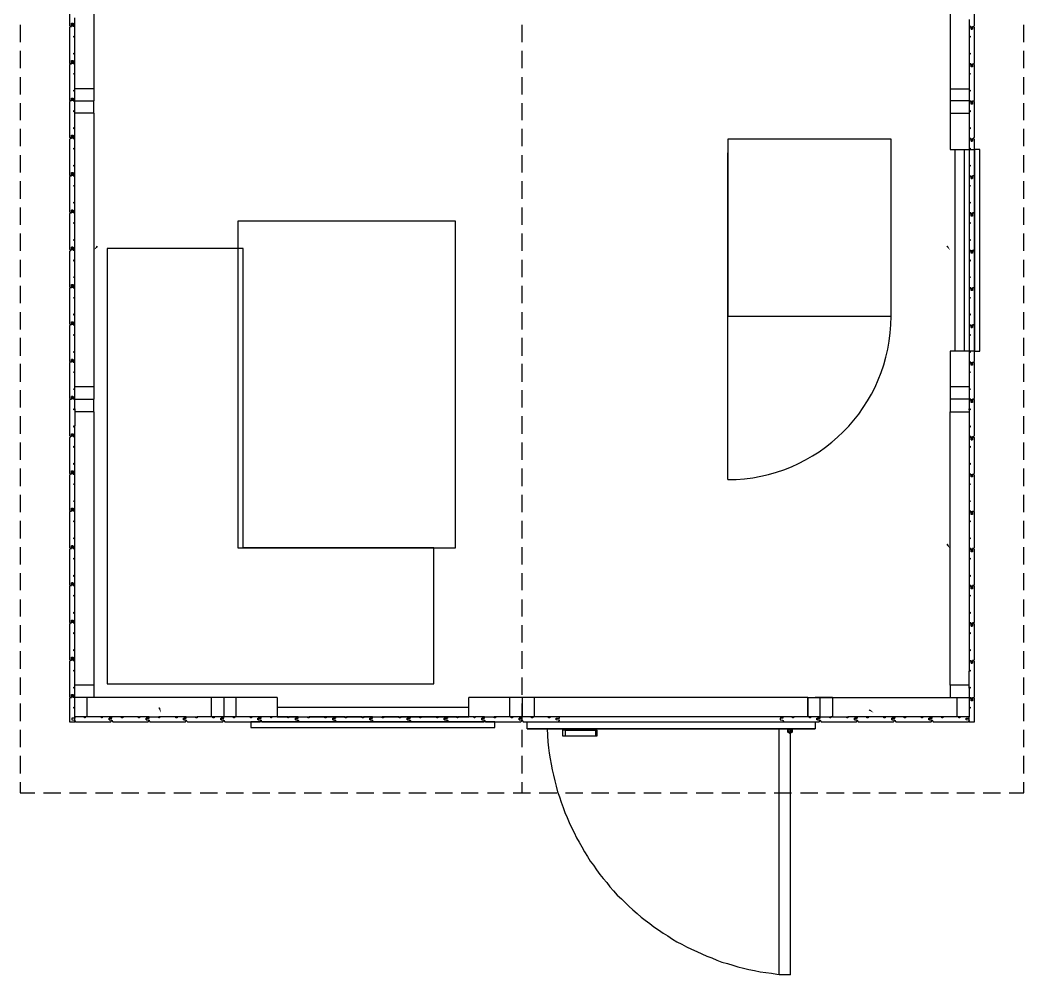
# Model space of a CAD drawing. Header units: millimetres. Extents: x -32864 to 44414, y -51818 to 3927.
# Drawn here: x 479 to 4167, y -51818 to -48311 of the extents above; entities that cross this region are included whole.
import ezdxf

# ---------------------------------------------------------------- set-up
doc = ezdxf.new("R2010")
doc.units = ezdxf.units.MM
doc.header["$MEASUREMENT"] = 0
doc.layers.get('0').update_dxf_attribs({"true_color": 0xffffff})
doc.layers.add('elements', color=4, linetype='Continuous', lineweight=25, true_color=0x00ffff)

# ---------------------------------------------------------------- blocks, each defined once
blk = doc.blocks.new('UpperView')
at = {"layer": 'elements'}
for points in [[(286.7, 2005), (271.5, 1993.2), (281.6, 2010)], [(3408, 2010), (3416.4, 1993.2), (3402.9, 2006.7)], [(3408, 915.6), (3416.4, 897.1), (3402.9, 910.6)], [(514.3, 313.6), (517.7, 293.4), (507.6, 312)], [(3121.3, 306.9), (3136.5, 293.4), (3117.9, 301.8)]]:
    blk.add_hatch(color=256, dxfattribs=at).paths.add_polyline_path(points)
for points in [[(182.1, 2947.6), (182.1, 2817.8), (185.5, 2814.4), (182.1, 2811), (182.1, 2681.2), (185.5, 2677.8), (182.1, 2674.4), (182.1, 2542.9), (185.5, 2541.2), (182.1, 2537.8), (182.1, 2408), (185.5, 2402.9), (182.1, 2399.6), (182.1, 2269.7), (185.5, 2266.4), (182.1, 2263), (182.1, 2133.1), (185.5, 2129.8), (182.1, 2126.4), (182.1, 1996.6), (185.5, 1993.2), (182.1, 1988.1), (182.1, 1858.3), (185.5, 1854.9), (182.1, 1853.2), (182.1, 1721.7), (185.5, 1718.3), (182.1, 1714.9), (182.1, 1585.1), (185.5, 1581.7), (182.1, 1578.4), (182.1, 1448.5), (185.5, 1445.1)], [(3502.4, 2541.2), (3505.8, 2542.9), (3505.8, 2674.4), (3502.4, 2677.8), (3505.8, 2681.2), (3505.8, 2811), (3502.4, 2814.4), (3505.8, 2817.8), (3505.8, 2947.6)], [(271.5, 3590.1), (271.5, 2541.2)], [(3487.2, 3590.1), (3416.4, 3590.1), (3416.4, 2585.1)], [(3487.2, 2839.7), (3487.2, 2827.9), (3487.2, 2816.1), (3487.2, 2804.3), (3487.2, 2792.5), (3487.2, 2780.7), (3487.2, 2768.9), (3487.2, 2757.1), (3487.2, 2745.3), (3487.2, 2733.5), (3487.2, 2721.7), (3487.2, 2709.8), (3487.2, 2698), (3487.2, 2686.2), (3487.2, 2674.4), (3487.2, 2662.6), (3487.2, 2650.8), (3487.2, 2639), (3487.2, 2585.1)], [(200.7, 2585.1), (200.7, 2639), (200.7, 2647.5), (200.7, 2655.9), (200.7, 2664.3), (200.7, 2672.8), (200.7, 2681.2), (200.7, 2689.6), (200.7, 2699.7), (200.7, 2708.2), (200.7, 2716.6), (200.7, 2725), (200.7, 2733.5), (200.7, 2741.9), (200.7, 2750.3), (200.7, 2760.4), (200.7, 2768.9), (200.7, 2777.3), (200.7, 2785.7), (200.7, 2794.2), (200.7, 2802.6), (200.7, 2811), (200.7, 2821.1), (200.7, 2829.6), (200.7, 2838), (200.7, 2846.4)], [(0, 2821.1), (0, 2757.1)], [(185.5, 2814.4), (188.9, 2814.4)], [(188.9, 2814.4), (188.9, 2826.2), (195.6, 2826.2), (195.6, 2814.4)], [(195.6, 2814.4), (193.9, 2824.5), (188.9, 2824.5), (188.9, 2814.4), (188.9, 2814.4)], [(200.7, 2814.4), (195.6, 2814.4)], [(1844.8, 2757.1), (1844.8, 2821.1)], [(3492.3, 2814.4), (3487.2, 2814.4)], [(3492.3, 2814.4), (3492.3, 2814.4), (3494, 2804.3), (3497.3, 2804.3), (3499, 2814.4)], [(3499, 2814.4), (3499, 2804.3), (3494, 2804.3), (3492.3, 2814.4)], [(3499, 2814.4), (3502.4, 2814.4)], [(3687.9, 2757.1), (3687.9, 2821.1)], [(200.7, 2775.6), (197.3, 2775.6), (197.3, 2779), (200.7, 2779)], [(3487.2, 2779), (3490.6, 2779), (3490.6, 2775.6), (3487.2, 2775.6)], [(0, 2725), (0, 2660.9)], [(200.7, 2713.2), (197.3, 2713.2), (197.3, 2716.6), (200.7, 2716.6)], [(1844.8, 2660.9), (1844.8, 2725)], [(3487.2, 2716.6), (3490.6, 2716.6), (3490.6, 2713.2), (3487.2, 2713.2)], [(3687.9, 2660.9), (3687.9, 2725)], [(185.5, 2677.8), (188.9, 2677.8)], [(188.9, 2677.8), (188.9, 2689.6), (195.6, 2689.6), (195.6, 2677.8)], [(195.6, 2677.8), (193.9, 2687.9), (188.9, 2687.9), (188.9, 2677.8), (188.9, 2677.8)], [(200.7, 2677.8), (195.6, 2677.8)], [(3492.3, 2677.8), (3487.2, 2677.8)], [(3492.3, 2677.8), (3492.3, 2677.8), (3494, 2667.7), (3497.3, 2667.7), (3499, 2677.8)], [(3499, 2677.8), (3499, 2666), (3494, 2666), (3492.3, 2677.8)], [(3499, 2677.8), (3502.4, 2677.8)], [(0, 2628.9), (0, 2564.8)], [(200.7, 2639), (197.3, 2639), (197.3, 2642.4), (200.7, 2642.4)], [(1844.8, 2564.8), (1844.8, 2628.9)], [(3487.2, 2642.4), (3490.6, 2642.4), (3490.6, 2639), (3487.2, 2639)], [(3687.9, 2564.8), (3687.9, 2628.9)], [(271.5, 2585.1), (200.7, 2585.1)], [(200.7, 2541.2), (200.7, 2585.1)], [(3416.4, 2585.1), (3487.2, 2585.1)], [(3416.4, 2585.1), (3416.4, 2541.2)], [(3487.2, 2585.1), (3487.2, 2541.2)], [(188.9, 2541.2), (188.9, 2551.3), (195.6, 2551.3), (195.6, 2541.2)], [(195.6, 2541.2), (193.9, 2549.7), (188.9, 2549.7), (188.9, 2541.2), (188.9, 2541.2)], [(200.7, 2576.6), (197.3, 2576.6), (197.3, 2580), (200.7, 2580)], [(3487.2, 2580), (3490.6, 2580), (3490.6, 2576.6), (3487.2, 2576.6)], [(0, 2532.8), (0, 2470.4)], [(188.9, 2541.2), (185.5, 2541.2)], [(195.6, 2541.2), (200.7, 2541.2)], [(200.7, 2541.2), (271.5, 2541.2)], [(200.7, 2495.7), (200.7, 2541.2)], [(271.5, 2495.7), (271.5, 2541.2)], [(1844.8, 2470.4), (1844.8, 2532.8)], [(3487.2, 2541.2), (3416.4, 2541.2), (3416.4, 2495.7)], [(3487.2, 2541.2), (3492.3, 2541.2)], [(3487.2, 2541.2), (3487.2, 2505.8)], [(3492.3, 2541.2), (3492.3, 2541.2), (3494, 2531.1), (3497.3, 2531.1), (3499, 2541.2)], [(3499, 2541.2), (3499, 2529.4), (3494, 2529.4), (3492.3, 2541.2)], [(3499, 2541.2), (3502.4, 2541.2)], [(3502.4, 2266.4), (3505.8, 2269.7), (3505.8, 2399.6), (3502.4, 2402.9), (3505.8, 2408), (3505.8, 2537.8), (3502.4, 2541.2)], [(3687.9, 2470.4), (3687.9, 2532.8)], [(200.7, 2500.7), (197.3, 2500.7), (197.3, 2505.8), (200.7, 2505.8)], [(271.5, 2495.7), (200.7, 2495.7)], [(200.7, 2301.8), (200.7, 2305.1), (200.7, 2313.6), (200.7, 2323.7), (200.7, 2332.1), (200.7, 2340.6), (200.7, 2349), (200.7, 2357.4), (200.7, 2365.8), (200.7, 2374.3), (200.7, 2382.7), (200.7, 2391.1), (200.7, 2399.6), (200.7, 2408), (200.7, 2416.4), (200.7, 2426.6), (200.7, 2435), (200.7, 2443.4), (200.7, 2495.7)], [(271.5, 2495.7), (271.5, 1445.1)], [(3416.4, 2495.7), (3416.4, 2362.5)], [(3416.4, 2495.7), (3487.2, 2495.7)], [(3487.2, 2505.8), (3490.6, 2505.8), (3490.6, 2500.7), (3487.2, 2500.7)], [(3487.2, 2505.8), (3487.2, 2495.7)], [(3487.2, 2495.7), (3487.2, 2438.4)], [(0, 2438.4), (0, 2374.3)], [(200.7, 2438.4), (197.3, 2438.4), (197.3, 2443.4), (200.7, 2443.4)], [(1844.8, 2374.3), (1844.8, 2438.4)], [(3487.2, 2443.4), (3490.6, 2443.4), (3490.6, 2438.4), (3487.2, 2438.4)], [(3487.2, 2438.4), (3487.2, 2402.9)], [(3687.9, 2374.3), (3687.9, 2438.4)], [(188.9, 2402.9), (185.5, 2402.9)], [(188.9, 2402.9), (188.9, 2414.7), (195.6, 2414.7), (195.6, 2402.9)], [(195.6, 2402.9), (193.9, 2413.1), (188.9, 2413.1), (188.9, 2402.9), (188.9, 2402.9)], [(195.6, 2402.9), (200.7, 2402.9)], [(3492.3, 2402.9), (3487.2, 2402.9)], [(3487.2, 2402.9), (3487.2, 2367.5), (3487.2, 2362.5), (3487.2, 2355.7), (3487.2, 2349), (3487.2, 2342.2), (3487.2, 2335.5), (3487.2, 2330.4), (3487.2, 2323.7), (3487.2, 2316.9), (3487.2, 2310.2), (3487.2, 2303.5), (3487.2, 2298.4), (3487.2, 2291.7), (3487.2, 2284.9), (3487.2, 2278.2), (3487.2, 2271.4), (3487.2, 2266.4), (3487.2, 2259.6), (3487.2, 2252.9), (3487.2, 2246.1), (3487.2, 2239.4), (3487.2, 2234.3), (3487.2, 2227.6), (3487.2, 2220.8), (3487.2, 2214.1), (3487.2, 2207.3), (3487.2, 2200.6), (3487.2, 2195.5), (3487.2, 2188.8), (3487.2, 2182), (3487.2, 2175.3), (3487.2, 2168.6), (3487.2, 2163.5), (3487.2, 2156.7), (3487.2, 2150), (3487.2, 2143.3), (3487.2, 2136.5), (3487.2, 2131.5), (3487.2, 2124.7), (3487.2, 2118), (3487.2, 2111.2), (3487.2, 2104.5), (3487.2, 2099.4), (3487.2, 2092.7), (3487.2, 2085.9), (3487.2, 2079.2), (3487.2, 2072.4), (3487.2, 2067.4), (3487.2, 2060.6), (3487.2, 2053.9), (3487.2, 2047.1), (3487.2, 2040.4), (3487.2, 2033.7), (3487.2, 2028.6), (3487.2, 2021.8), (3487.2, 2015.1), (3487.2, 2008.4), (3487.2, 2001.6), (3487.2, 1996.6), (3487.2, 1989.8), (3487.2, 1983.1), (3487.2, 1976.3), (3487.2, 1969.6), (3487.2, 1964.5), (3487.2, 1957.8), (3487.2, 1952.7)], [(3492.3, 2402.9), (3492.3, 2402.9), (3494, 2392.8), (3497.3, 2392.8), (3499, 2402.9)], [(3499, 2402.9), (3499, 2392.8), (3494, 2392.8), (3492.3, 2402.9)], [(3499, 2402.9), (3502.4, 2402.9)], [(200.7, 2364.2), (197.3, 2364.2), (197.3, 2367.5), (200.7, 2367.5)], [(3416.4, 2362.5), (3505.8, 2362.5), (3505.8, 1622.2), (3416.4, 1622.2)], [(3434.9, 2362.5), (3468.7, 2362.5), (3468.7, 1622.2), (3434.9, 1622.2), (3434.9, 2362.5)], [(3487.2, 2367.5), (3490.6, 2367.5), (3490.6, 2364.2), (3487.2, 2364.2)], [(3505.8, 1622.2), (3526, 1622.2), (3526, 2362.5), (3505.8, 2362.5)], [(0, 2342.2), (0, 2278.2)], [(1844.8, 2278.2), (1844.8, 2342.2)], [(3687.9, 2278.2), (3687.9, 2342.2)], [(200.7, 2301.8), (197.3, 2301.8), (197.3, 2305.1), (200.7, 2305.1)], [(200.7, 2266.4), (200.7, 2301.8)], [(3487.2, 2305.1), (3490.6, 2305.1), (3490.6, 2301.8), (3487.2, 2301.8)], [(185.5, 2266.4), (188.9, 2266.4)], [(188.9, 2266.4), (188.9, 2278.2), (195.6, 2278.2), (195.6, 2266.4)], [(195.6, 2266.4), (193.9, 2276.5), (188.9, 2276.5), (188.9, 2266.4), (188.9, 2266.4)], [(195.6, 2266.4), (200.7, 2266.4)], [(200.7, 2091), (200.7, 2094.4), (200.7, 2102.8), (200.7, 2111.2), (200.7, 2119.7), (200.7, 2128.1), (200.7, 2136.5), (200.7, 2144.9), (200.7, 2155.1), (200.7, 2163.5), (200.7, 2171.9), (200.7, 2180.4), (200.7, 2188.8), (200.7, 2197.2), (200.7, 2205.7), (200.7, 2214.1), (200.7, 2222.5), (200.7, 2230.9), (200.7, 2266.4)], [(3487.2, 2266.4), (3492.3, 2266.4)], [(3492.3, 2266.4), (3492.3, 2266.4), (3494, 2256.2), (3497.3, 2256.2), (3499, 2266.4)], [(3499, 2266.4), (3499, 2256.2), (3494, 2256.2), (3492.3, 2266.4)], [(3502.4, 2266.4), (3499, 2266.4)], [(3502.4, 1993.2), (3505.8, 1996.6), (3505.8, 2126.4), (3502.4, 2129.8), (3505.8, 2133.1), (3505.8, 2263), (3502.4, 2266.4)], [(3505.8, 2266.4), (3502.4, 2266.4)], [(3505.8, 2269.7), (3505.8, 2263)], [(0, 2246.1), (0, 2182)], [(200.7, 2227.6), (197.3, 2227.6), (197.3, 2230.9), (200.7, 2230.9)], [(1844.8, 2182), (1844.8, 2246.1)], [(3487.2, 2230.9), (3490.6, 2230.9), (3490.6, 2227.6), (3487.2, 2227.6)], [(3687.9, 2182), (3687.9, 2246.1)], [(0, 2150), (0, 2085.9)], [(195.6, 2129.8), (193.9, 2139.9), (188.9, 2139.9), (188.9, 2129.8), (188.9, 2129.8)], [(188.9, 2129.8), (188.9, 2139.9), (195.6, 2139.9), (195.6, 2129.8)], [(200.7, 2165.2), (197.3, 2165.2), (197.3, 2168.6), (200.7, 2168.6)], [(1844.8, 2085.9), (1844.8, 2150)], [(3487.2, 2168.6), (3490.6, 2168.6), (3490.6, 2165.2), (3487.2, 2165.2)], [(3687.9, 2085.9), (3687.9, 2150)], [(185.5, 2129.8), (188.9, 2129.8)], [(200.7, 2129.8), (195.6, 2129.8)], [(3492.3, 2129.8), (3487.2, 2129.8)], [(3492.3, 2129.8), (3492.3, 2129.8), (3494, 2119.7), (3497.3, 2119.7), (3499, 2129.8)], [(3499, 2129.8), (3499, 2118), (3494, 2118), (3492.3, 2129.8)], [(3502.4, 2129.8), (3499, 2129.8)], [(3505.8, 2133.1), (3505.8, 2126.4)], [(200.7, 2091), (197.3, 2091), (197.3, 2094.4), (200.7, 2094.4)], [(200.7, 2032), (200.7, 2091)], [(3487.2, 2094.4), (3490.6, 2094.4), (3490.6, 2091), (3487.2, 2091)], [(0, 2053.9), (0, 1989.8)], [(200.7, 2028.6), (197.3, 2028.6), (197.3, 2032), (200.7, 2032)], [(200.7, 1952.7), (200.7, 2032)], [(1844.8, 1989.8), (1844.8, 2053.9)], [(3487.2, 2032), (3490.6, 2032), (3490.6, 2028.6), (3487.2, 2028.6)], [(3687.9, 1989.8), (3687.9, 2053.9)], [(188.9, 1993.2), (185.5, 1993.2)], [(195.6, 1993.2), (193.9, 2003.3), (188.9, 2003.3), (188.9, 1993.2), (188.9, 1993.2)], [(188.9, 1993.2), (188.9, 2003.3), (195.6, 2003.3), (195.6, 1993.2)], [(195.6, 1993.2), (200.7, 1993.2)], [(3487.2, 1993.2), (3492.3, 1993.2)], [(3492.3, 1993.2), (3492.3, 1993.2), (3494, 1983.1), (3497.3, 1983.1), (3499, 1993.2)], [(3499, 1993.2), (3499, 1981.4), (3494, 1981.4), (3492.3, 1993.2)], [(3499, 1993.2), (3502.4, 1993.2)], [(3502.4, 1718.3), (3505.8, 1721.7), (3505.8, 1853.2), (3502.4, 1854.9), (3505.8, 1858.3), (3505.8, 1988.1), (3502.4, 1993.2)], [(3505.8, 1996.6), (3505.8, 1988.1)], [(0, 1957.8), (0, 1893.7)], [(200.7, 1952.7), (197.3, 1952.7), (197.3, 1957.8), (200.7, 1957.8)], [(1844.8, 1893.7), (1844.8, 1957.8)], [(3487.2, 1957.8), (3490.6, 1957.8), (3490.6, 1952.7), (3487.2, 1952.7)], [(3687.9, 1893.7), (3687.9, 1957.8)], [(200.7, 1895.4), (200.7, 1952.7)], [(3487.2, 1952.7), (3487.2, 1895.4)], [(200.7, 1892), (197.3, 1892), (197.3, 1895.4), (200.7, 1895.4)], [(200.7, 1753.7), (200.7, 1895.4)], [(3487.2, 1895.4), (3490.6, 1895.4), (3490.6, 1892), (3487.2, 1892)], [(3487.2, 1895.4), (3487.2, 1892), (3487.2, 1885.3), (3487.2, 1880.2), (3487.2, 1875.1), (3487.2, 1870.1), (3487.2, 1865), (3487.2, 1858.3), (3487.2, 1853.2), (3487.2, 1848.2), (3487.2, 1843.1), (3487.2, 1838), (3487.2, 1831.3), (3487.2, 1826.2), (3487.2, 1821.2), (3487.2, 1816.1), (3487.2, 1811.1), (3487.2, 1804.3), (3487.2, 1799.3), (3487.2, 1794.2), (3487.2, 1789.1), (3487.2, 1784.1), (3487.2, 1777.3), (3487.2, 1772.3), (3487.2, 1767.2), (3487.2, 1762.2), (3487.2, 1757.1), (3487.2, 1750.4), (3487.2, 1745.3), (3487.2, 1740.2), (3487.2, 1735.2), (3487.2, 1730.1), (3487.2, 1725.1), (3487.2, 1718.3), (3487.2, 1713.3), (3487.2, 1708.2), (3487.2, 1703.1), (3487.2, 1698.1), (3487.2, 1691.3), (3487.2, 1686.3), (3487.2, 1681.2), (3487.2, 1676.2), (3487.2, 1671.1), (3487.2, 1664.4), (3487.2, 1659.3), (3487.2, 1654.2), (3487.2, 1649.2), (3487.2, 1644.1), (3487.2, 1637.4), (3487.2, 1632.3), (3487.2, 1627.3), (3487.2, 1622.2), (3487.2, 1617.1), (3487.2, 1610.4), (3487.2, 1605.3), (3487.2, 1600.3), (3487.2, 1595.2), (3487.2, 1590.2), (3487.2, 1583.4), (3487.2, 1578.4), (3487.2, 1573.3), (3487.2, 1568.2), (3487.2, 1563.2), (3487.2, 1556.4), (3487.2, 1551.4), (3487.2, 1546.3), (3487.2, 1542.9)], [(0, 1861.7), (0, 1797.6)], [(188.9, 1854.9), (185.5, 1854.9)], [(188.9, 1854.9), (188.9, 1866.7), (195.6, 1866.7), (195.6, 1854.9)], [(195.6, 1854.9), (193.9, 1865), (188.9, 1865), (188.9, 1854.9), (188.9, 1854.9)], [(195.6, 1854.9), (200.7, 1854.9)], [(1844.8, 1797.6), (1844.8, 1861.7)], [(3492.3, 1854.9), (3487.2, 1854.9)], [(3492.3, 1854.9), (3492.3, 1854.9), (3494, 1846.5), (3497.3, 1846.5), (3499, 1854.9)], [(3499, 1854.9), (3499, 1844.8), (3494, 1844.8), (3492.3, 1854.9)], [(3502.4, 1854.9), (3499, 1854.9)], [(3505.8, 1858.3), (3505.8, 1853.2)], [(3687.9, 1797.6), (3687.9, 1861.7)], [(200.7, 1816.1), (197.3, 1816.1), (197.3, 1819.5), (200.7, 1819.5)], [(3487.2, 1819.5), (3490.6, 1819.5), (3490.6, 1816.1), (3487.2, 1816.1)], [(0, 1765.5), (0, 1701.5)], [(200.7, 1753.7), (197.3, 1753.7), (197.3, 1758.8), (200.7, 1758.8)], [(200.7, 1718.3), (200.7, 1753.7)], [(1844.8, 1701.5), (1844.8, 1765.5)], [(3487.2, 1758.8), (3490.6, 1758.8), (3490.6, 1753.7), (3487.2, 1753.7)], [(3687.9, 1701.5), (3687.9, 1765.5)], [(188.9, 1718.3), (185.5, 1718.3)], [(188.9, 1718.3), (188.9, 1730.1), (195.6, 1730.1), (195.6, 1718.3)], [(195.6, 1718.3), (193.9, 1728.4), (188.9, 1728.4), (188.9, 1718.3), (188.9, 1718.3)], [(195.6, 1718.3), (200.7, 1718.3)], [(200.7, 1490.7), (200.7, 1542.9), (200.7, 1551.4), (200.7, 1559.8), (200.7, 1568.2), (200.7, 1578.4), (200.7, 1586.8), (200.7, 1595.2), (200.7, 1603.7), (200.7, 1613.8), (200.7, 1622.2), (200.7, 1630.6), (200.7, 1639.1), (200.7, 1647.5), (200.7, 1657.6), (200.7, 1666), (200.7, 1674.5), (200.7, 1682.9), (200.7, 1718.3)], [(3487.2, 1718.3), (3492.3, 1718.3)], [(3492.3, 1718.3), (3492.3, 1718.3), (3494, 1708.2), (3497.3, 1708.2), (3499, 1718.3)], [(3499, 1718.3), (3499, 1708.2), (3494, 1708.2), (3492.3, 1718.3)], [(3502.4, 1718.3), (3499, 1718.3)], [(3502.4, 1445.1), (3505.8, 1448.5), (3505.8, 1578.4), (3502.4, 1581.7), (3505.8, 1585.1), (3505.8, 1714.9), (3502.4, 1718.3)], [(3502.4, 1718.3), (3505.8, 1718.3)], [(3505.8, 1721.7), (3505.8, 1714.9)], [(0, 1671.1), (0, 1605.3)], [(200.7, 1679.5), (197.3, 1679.5), (197.3, 1682.9), (200.7, 1682.9)], [(1844.8, 1605.3), (1844.8, 1671.1)], [(3487.2, 1682.9), (3490.6, 1682.9), (3490.6, 1679.5), (3487.2, 1679.5)], [(3687.9, 1605.3), (3687.9, 1671.1)], [(195.6, 1581.7), (193.9, 1591.8), (188.9, 1591.8), (188.9, 1581.7), (188.9, 1581.7)], [(188.9, 1581.7), (188.9, 1591.8), (195.6, 1591.8), (195.6, 1581.7)], [(200.7, 1617.1), (197.3, 1617.1), (197.3, 1620.5), (200.7, 1620.5)], [(3416.4, 1622.2), (3416.4, 1490.7)], [(3487.2, 1620.5), (3490.6, 1620.5), (3490.6, 1617.1), (3487.2, 1617.1)], [(0, 1575), (0, 1509.2)], [(188.9, 1581.7), (185.5, 1581.7)], [(195.6, 1581.7), (200.7, 1581.7)], [(1844.8, 1509.2), (1844.8, 1575)], [(3492.3, 1581.7), (3487.2, 1581.7)], [(3492.3, 1581.7), (3492.3, 1581.7), (3494, 1571.6), (3497.3, 1571.6), (3499, 1581.7)], [(3499, 1581.7), (3499, 1569.9), (3494, 1569.9), (3492.3, 1581.7)], [(3499, 1581.7), (3502.4, 1581.7)], [(3687.9, 1509.2), (3687.9, 1575)], [(200.7, 1542.9), (197.3, 1542.9), (197.3, 1546.3), (200.7, 1546.3)], [(3487.2, 1546.3), (3490.6, 1546.3), (3490.6, 1542.9), (3487.2, 1542.9)], [(3487.2, 1542.9), (3487.2, 1490.7)], [(0, 1478.9), (0, 1414.8)], [(200.7, 1480.6), (197.3, 1480.6), (197.3, 1483.9), (200.7, 1483.9)], [(271.5, 1490.7), (200.7, 1490.7)], [(200.7, 1445.1), (200.7, 1490.7)], [(1844.8, 1414.8), (1844.8, 1478.9)], [(3487.2, 1490.7), (3416.4, 1490.7), (3416.4, 1445.1)], [(3487.2, 1490.7), (3487.2, 1480.6)], [(3487.2, 1483.9), (3490.6, 1483.9), (3490.6, 1480.6), (3487.2, 1480.6)], [(3487.2, 1480.6), (3487.2, 1445.1)], [(3687.9, 1414.8), (3687.9, 1478.9)], [(185.5, 1445.1), (182.1, 1441.8), (182.1, 1311.9), (185.5, 1308.6), (182.1, 1303.5), (182.1, 1173.6), (185.5, 1170.3), (182.1, 1166.9), (182.1, 1037.1), (185.5, 1033.7), (182.1, 1030.3), (182.1, 900.5), (185.5, 897.1), (182.1, 893.7), (182.1, 763.9), (185.5, 760.5), (182.1, 757.1), (182.1, 625.6), (185.5, 623.9), (182.1, 618.9), (182.1, 489), (185.5, 485.6), (182.1, 482.3), (182.1, 352.4), (185.5, 349.1)], [(185.5, 1445.1), (188.9, 1445.1)], [(195.6, 1445.1), (193.9, 1455.3), (188.9, 1455.3), (188.9, 1445.1), (188.9, 1445.1)], [(188.9, 1445.1), (188.9, 1455.3), (195.6, 1455.3), (195.6, 1445.1)], [(200.7, 1445.1), (195.6, 1445.1)], [(200.7, 1445.1), (271.5, 1445.1)], [(200.7, 1409.7), (200.7, 1445.1)], [(271.5, 1399.6), (271.5, 1445.1)], [(3487.2, 1445.1), (3416.4, 1445.1), (3416.4, 1399.6)], [(3487.2, 264.7), (3487.2, 259.7), (3505.8, 259.7), (3505.8, 345.7), (3502.4, 349.1), (3505.8, 352.4), (3505.8, 482.3), (3502.4, 485.6), (3505.8, 489), (3505.8, 618.9), (3502.4, 623.9), (3505.8, 625.6), (3505.8, 757.1), (3502.4, 760.5), (3505.8, 763.9), (3505.8, 893.7), (3502.4, 897.1), (3505.8, 900.5), (3505.8, 1030.3), (3502.4, 1033.7), (3505.8, 1037.1), (3505.8, 1166.9), (3502.4, 1170.3), (3505.8, 1173.6), (3505.8, 1303.5), (3502.4, 1308.6), (3505.8, 1311.9), (3505.8, 1441.8), (3502.4, 1445.1)], [(3492.3, 1445.1), (3487.2, 1445.1)], [(3487.2, 1445.1), (3487.2, 1409.7)], [(3492.3, 1445.1), (3492.3, 1445.1), (3494, 1435), (3497.3, 1435), (3499, 1445.1)], [(3499, 1445.1), (3499, 1433.3), (3494, 1433.3), (3492.3, 1445.1)], [(3502.4, 1445.1), (3499, 1445.1)], [(200.7, 1406.4), (197.3, 1406.4), (197.3, 1409.7), (200.7, 1409.7)], [(200.7, 1409.7), (200.7, 1406.4)], [(200.7, 1406.4), (200.7, 1347.3)], [(3487.2, 1409.7), (3490.6, 1409.7), (3490.6, 1406.4), (3487.2, 1406.4)], [(3487.2, 1406.4), (3487.2, 1409.7)], [(3487.2, 1406.4), (3487.2, 1399.6), (3487.2, 1386.1), (3487.2, 1372.6), (3487.2, 1359.1), (3487.2, 1345.6), (3487.2, 1330.5), (3487.2, 1317), (3487.2, 1303.5), (3487.2, 1290), (3487.2, 1276.5), (3487.2, 1263), (3487.2, 1249.5), (3487.2, 1236), (3487.2, 1222.6), (3487.2, 1209.1), (3487.2, 1195.6), (3487.2, 1180.4), (3487.2, 1166.9), (3487.2, 1153.4), (3487.2, 1139.9), (3487.2, 1126.4), (3487.2, 1112.9), (3487.2, 1099.5), (3487.2, 1086), (3487.2, 1072.5), (3487.2, 1059), (3487.2, 1043.8), (3487.2, 1030.3), (3487.2, 1016.8), (3487.2, 1003.3), (3487.2, 989.8), (3487.2, 976.4), (3487.2, 962.9), (3487.2, 949.4), (3487.2, 935.9), (3487.2, 922.4), (3487.2, 907.2), (3487.2, 893.7), (3487.2, 880.2), (3487.2, 866.7), (3487.2, 853.3), (3487.2, 839.8), (3487.2, 826.3), (3487.2, 812.8), (3487.2, 799.3), (3487.2, 785.8), (3487.2, 770.6), (3487.2, 757.1), (3487.2, 743.6), (3487.2, 730.2), (3487.2, 716.7), (3487.2, 703.2), (3487.2, 689.7), (3487.2, 676.2), (3487.2, 662.7), (3487.2, 649.2), (3487.2, 634), (3487.2, 620.6), (3487.2, 607.1), (3487.2, 593.6), (3487.2, 580.1), (3487.2, 566.6), (3487.2, 553.1), (3487.2, 539.6), (3487.2, 526.1), (3487.2, 521.1)], [(0, 1382.7), (0, 1318.7)], [(271.5, 1399.6), (200.7, 1399.6)], [(271.5, 1399.6), (271.5, 349.1)], [(1844.8, 1318.7), (1844.8, 1382.7)], [(3487.2, 394.6), (3416.4, 394.6), (3416.4, 1399.6), (3487.2, 1399.6)], [(3687.9, 1318.7), (3687.9, 1382.7)], [(200.7, 1342.3), (197.3, 1342.3), (197.3, 1347.3), (200.7, 1347.3)], [(200.7, 1268.1), (200.7, 1347.3)], [(3487.2, 1347.3), (3490.6, 1347.3), (3490.6, 1342.3), (3487.2, 1342.3)], [(188.9, 1308.6), (185.5, 1308.6)], [(188.9, 1308.6), (188.9, 1318.7), (195.6, 1318.7), (195.6, 1308.6)], [(195.6, 1308.6), (193.9, 1317), (188.9, 1317), (188.9, 1308.6), (188.9, 1308.6)], [(195.6, 1308.6), (200.7, 1308.6)], [(3492.3, 1308.6), (3487.2, 1308.6)], [(3492.3, 1308.6), (3492.3, 1308.6), (3494, 1296.7), (3497.3, 1296.7), (3499, 1308.6)], [(3499, 1308.6), (3499, 1296.7), (3494, 1296.7), (3492.3, 1308.6)], [(3499, 1308.6), (3502.4, 1308.6)], [(0, 1286.6), (0, 1222.6)], [(200.7, 1268.1), (197.3, 1268.1), (197.3, 1273.1), (200.7, 1273.1)], [(200.7, 1210.7), (200.7, 1268.1)], [(1844.8, 1222.6), (1844.8, 1286.6)], [(3487.2, 1273.1), (3490.6, 1273.1), (3490.6, 1268.1), (3487.2, 1268.1)], [(3687.9, 1222.6), (3687.9, 1286.6)], [(0, 1190.5), (0, 1126.4)], [(188.9, 1170.3), (188.9, 1182.1), (195.6, 1182.1), (195.6, 1170.3)], [(195.6, 1170.3), (193.9, 1180.4), (188.9, 1180.4), (188.9, 1170.3), (188.9, 1170.3)], [(200.7, 1205.7), (197.3, 1205.7), (197.3, 1210.7), (200.7, 1210.7)], [(200.7, 858.3), (200.7, 861.7), (200.7, 866.7), (200.7, 871.8), (200.7, 878.6), (200.7, 883.6), (200.7, 888.7), (200.7, 893.7), (200.7, 898.8), (200.7, 905.5), (200.7, 910.6), (200.7, 915.6), (200.7, 920.7), (200.7, 925.8), (200.7, 932.5), (200.7, 937.6), (200.7, 942.6), (200.7, 947.7), (200.7, 952.7), (200.7, 957.8), (200.7, 964.6), (200.7, 969.6), (200.7, 974.7), (200.7, 979.7), (200.7, 984.8), (200.7, 991.5), (200.7, 996.6), (200.7, 1001.6), (200.7, 1006.7), (200.7, 1011.8), (200.7, 1018.5), (200.7, 1023.6), (200.7, 1028.6), (200.7, 1033.7), (200.7, 1038.7), (200.7, 1043.8), (200.7, 1050.6), (200.7, 1055.6), (200.7, 1060.7), (200.7, 1065.7), (200.7, 1070.8), (200.7, 1077.5), (200.7, 1082.6), (200.7, 1087.6), (200.7, 1092.7), (200.7, 1097.8), (200.7, 1104.5), (200.7, 1109.6), (200.7, 1114.6), (200.7, 1119.7), (200.7, 1124.7), (200.7, 1131.5), (200.7, 1136.6), (200.7, 1141.6), (200.7, 1146.7), (200.7, 1151.7), (200.7, 1156.8), (200.7, 1163.5), (200.7, 1168.6), (200.7, 1173.6), (200.7, 1178.7), (200.7, 1183.8), (200.7, 1190.5), (200.7, 1195.6), (200.7, 1200.6), (200.7, 1205.7), (200.7, 1210.7)], [(1844.8, 1126.4), (1844.8, 1190.5)], [(3487.2, 1210.7), (3490.6, 1210.7), (3490.6, 1205.7), (3487.2, 1205.7)], [(3687.9, 1126.4), (3687.9, 1190.5)], [(188.9, 1170.3), (185.5, 1170.3)], [(195.6, 1170.3), (200.7, 1170.3)], [(3492.3, 1170.3), (3487.2, 1170.3)], [(3492.3, 1170.3), (3492.3, 1170.3), (3494, 1161.8), (3497.3, 1161.8), (3499, 1170.3)], [(3499, 1170.3), (3499, 1160.2), (3494, 1160.2), (3492.3, 1170.3)], [(3499, 1170.3), (3502.4, 1170.3)], [(200.7, 1131.5), (197.3, 1131.5), (197.3, 1134.9), (200.7, 1134.9)], [(3487.2, 1134.9), (3490.6, 1134.9), (3490.6, 1131.5), (3487.2, 1131.5)], [(0, 1094.4), (0, 1030.3)], [(200.7, 1069.1), (197.3, 1069.1), (197.3, 1072.5), (200.7, 1072.5)], [(1844.8, 1030.3), (1844.8, 1094.4)], [(3487.2, 1072.5), (3490.6, 1072.5), (3490.6, 1069.1), (3487.2, 1069.1)], [(3687.9, 1030.3), (3687.9, 1094.4)], [(185.5, 1033.7), (188.9, 1033.7)], [(188.9, 1033.7), (188.9, 1045.5), (195.6, 1045.5), (195.6, 1033.7)], [(195.6, 1033.7), (193.9, 1043.8), (188.9, 1043.8), (188.9, 1033.7), (188.9, 1033.7)], [(200.7, 1033.7), (195.6, 1033.7)], [(3492.3, 1033.7), (3487.2, 1033.7)], [(3492.3, 1033.7), (3492.3, 1033.7), (3494, 1023.6), (3497.3, 1023.6), (3499, 1033.7)], [(3499, 1033.7), (3499, 1021.9), (3494, 1021.9), (3492.3, 1033.7)], [(3499, 1033.7), (3502.4, 1033.7)], [(0, 998.3), (0, 934.2)], [(200.7, 994.9), (197.3, 994.9), (197.3, 998.3), (200.7, 998.3)], [(1844.8, 934.2), (1844.8, 998.3)], [(3487.2, 998.3), (3490.6, 998.3), (3490.6, 994.9), (3487.2, 994.9)], [(3687.9, 934.2), (3687.9, 998.3)], [(200.7, 932.5), (197.3, 932.5), (197.3, 935.9), (200.7, 935.9)], [(3487.2, 935.9), (3490.6, 935.9), (3490.6, 932.5), (3487.2, 932.5)], [(0, 902.2), (0, 838.1)], [(185.5, 897.1), (188.9, 897.1)], [(195.6, 897.1), (193.9, 907.2), (188.9, 907.2), (188.9, 897.1), (188.9, 897.1)], [(188.9, 897.1), (188.9, 907.2), (195.6, 907.2), (195.6, 897.1)], [(195.6, 897.1), (200.7, 897.1)], [(1844.8, 838.1), (1844.8, 902.2)], [(3492.3, 897.1), (3487.2, 897.1)], [(3492.3, 897.1), (3492.3, 897.1), (3494, 887), (3497.3, 887), (3499, 897.1)], [(3499, 897.1), (3499, 885.3), (3494, 885.3), (3492.3, 897.1)], [(3502.4, 897.1), (3499, 897.1)], [(3687.9, 838.1), (3687.9, 902.2)], [(200.7, 858.3), (197.3, 858.3), (197.3, 861.7), (200.7, 861.7)], [(200.7, 799.3), (200.7, 858.3)], [(3487.2, 861.7), (3490.6, 861.7), (3490.6, 858.3), (3487.2, 858.3)], [(0, 806), (0, 743.6)], [(200.7, 794.2), (197.3, 794.2), (197.3, 799.3), (200.7, 799.3)], [(200.7, 721.7), (200.7, 799.3)], [(1844.8, 743.6), (1844.8, 806)], [(3487.2, 799.3), (3490.6, 799.3), (3490.6, 794.2), (3487.2, 794.2)], [(3687.9, 743.6), (3687.9, 806)], [(185.5, 760.5), (188.9, 760.5)], [(195.6, 760.5), (193.9, 770.6), (188.9, 770.6), (188.9, 760.5), (188.9, 760.5)], [(188.9, 760.5), (188.9, 770.6), (195.6, 770.6), (195.6, 760.5)], [(195.6, 760.5), (200.7, 760.5)], [(3492.3, 760.5), (3487.2, 760.5)], [(3492.3, 760.5), (3492.3, 760.5), (3494, 750.4), (3497.3, 750.4), (3499, 760.5)], [(3499, 760.5), (3499, 748.7), (3494, 748.7), (3492.3, 760.5)], [(3502.4, 760.5), (3499, 760.5)], [(0, 709.9), (0, 647.5)], [(200.7, 721.7), (197.3, 721.7), (197.3, 725.1), (200.7, 725.1)], [(200.7, 662.7), (200.7, 721.7)], [(1844.8, 647.5), (1844.8, 709.9)], [(3487.2, 725.1), (3490.6, 725.1), (3490.6, 721.7), (3487.2, 721.7)], [(3687.9, 647.5), (3687.9, 709.9)], [(188.9, 623.9), (188.9, 634), (195.6, 634), (195.6, 623.9)], [(195.6, 623.9), (193.9, 632.4), (188.9, 632.4), (188.9, 623.9), (188.9, 623.9)], [(200.7, 657.6), (197.3, 657.6), (197.3, 662.7), (200.7, 662.7)], [(200.7, 583.5), (200.7, 662.7)], [(3487.2, 662.7), (3490.6, 662.7), (3490.6, 657.6), (3487.2, 657.6)], [(0, 615.5), (0, 551.4)], [(185.5, 623.9), (188.9, 623.9)], [(195.6, 623.9), (200.7, 623.9)], [(1844.8, 551.4), (1844.8, 615.5)], [(3492.3, 623.9), (3487.2, 623.9)], [(3492.3, 623.9), (3492.3, 623.9), (3494, 612.1), (3497.3, 612.1), (3499, 623.9)], [(3499, 623.9), (3499, 612.1), (3494, 612.1), (3492.3, 623.9)], [(3502.4, 623.9), (3499, 623.9)], [(3687.9, 551.4), (3687.9, 615.5)], [(200.7, 583.5), (197.3, 583.5), (197.3, 588.5), (200.7, 588.5)], [(200.7, 526.1), (200.7, 583.5)], [(3487.2, 588.5), (3490.6, 588.5), (3490.6, 583.5), (3487.2, 583.5)], [(0, 519.4), (0, 455.3)], [(200.7, 521.1), (197.3, 521.1), (197.3, 526.1), (200.7, 526.1)], [(200.7, 394.6), (200.7, 526.1)], [(1844.8, 455.3), (1844.8, 519.4)], [(3487.2, 526.1), (3490.6, 526.1), (3490.6, 521.1), (3487.2, 521.1)], [(3487.2, 521.1), (3487.2, 485.6)], [(3687.9, 455.3), (3687.9, 519.4)], [(188.9, 485.6), (185.5, 485.6)], [(188.9, 485.6), (188.9, 497.5), (195.6, 497.5), (195.6, 485.6)], [(195.6, 485.6), (193.9, 495.8), (188.9, 495.8), (188.9, 485.6), (188.9, 485.6)], [(195.6, 485.6), (200.7, 485.6)], [(3487.2, 485.6), (3492.3, 485.6)], [(3487.2, 485.6), (3487.2, 446.9)], [(3492.3, 485.6), (3492.3, 485.6), (3494, 475.5), (3497.3, 475.5), (3499, 485.6)], [(3499, 485.6), (3499, 475.5), (3494, 475.5), (3492.3, 485.6)], [(3502.4, 485.6), (3499, 485.6)], [(200.7, 446.9), (197.3, 446.9), (197.3, 450.2), (200.7, 450.2)], [(3487.2, 450.2), (3490.6, 450.2), (3490.6, 446.9), (3487.2, 446.9)], [(3487.2, 387.8), (3487.2, 446.9)], [(0, 423.3), (0, 359.2)], [(1844.8, 359.2), (1844.8, 423.3)], [(3687.9, 359.2), (3687.9, 423.3)], [(200.7, 384.5), (197.3, 384.5), (197.3, 387.8), (200.7, 387.8)], [(271.5, 394.6), (200.7, 394.6)], [(200.7, 349.1), (200.7, 394.6)], [(3416.4, 394.6), (3416.4, 349.1)], [(3487.2, 387.8), (3490.6, 387.8), (3490.6, 384.5), (3487.2, 384.5)], [(3487.2, 384.5), (3487.2, 387.8)], [(3487.2, 384.5), (3487.2, 349.1)], [(185.5, 349.1), (182.1, 345.7), (182.1, 259.7), (200.7, 259.7), (200.7, 266.4)], [(185.5, 349.1), (188.9, 349.1)], [(188.9, 349.1), (188.9, 360.9), (195.6, 360.9), (195.6, 349.1)], [(195.6, 349.1), (193.9, 359.2), (188.9, 359.2), (188.9, 349.1), (188.9, 349.1)], [(200.7, 349.1), (195.6, 349.1)], [(200.7, 313.6), (200.7, 349.1)], [(271.5, 349.1), (200.7, 349.1)], [(301.8, 278.2), (246.2, 278.2), (246.2, 349.1)], [(703.2, 349.1), (271.5, 349.1)], [(703.2, 278.2), (703.2, 349.1)], [(748.7, 349.1), (703.2, 349.1)], [(792.6, 349.1), (748.7, 349.1), (748.7, 278.2)], [(944.3, 349.1), (792.6, 349.1), (792.6, 278.2)], [(944.3, 349.1), (944.3, 278.2), (1649.2, 278.2), (1649.2, 349.1)], [(1799.3, 349.1), (1649.2, 349.1)], [(1799.3, 278.2), (1799.3, 349.1)], [(1844.8, 349.1), (1799.3, 349.1)], [(2893.7, 349.1), (1844.8, 349.1), (1844.8, 278.2)], [(1888.6, 349.1), (1888.6, 278.2)], [(2900.4, 278.2), (2893.7, 278.2), (2893.7, 349.1), (2893.7, 278.2), (2841.4, 278.2)], [(2893.7, 349.1), (3441.7, 349.1)], [(2939.2, 349.1), (2920.6, 349.1)], [(2984.7, 349.1), (2939.2, 349.1)], [(2939.2, 278.2), (2939.2, 349.1)], [(2984.7, 349.1), (2984.7, 278.2)], [(3441.7, 349.1), (3441.7, 278.2)], [(3441.7, 349.1), (3487.2, 349.1)], [(3487.2, 349.1), (3492.3, 349.1)], [(3487.2, 349.1), (3487.2, 313.6)], [(3492.3, 349.1), (3492.3, 349.1), (3494, 338.9), (3497.3, 338.9), (3499, 349.1)], [(3499, 349.1), (3499, 337.3), (3494, 337.3), (3492.3, 349.1)], [(3499, 349.1), (3502.4, 349.1)], [(0, 327.1), (0, 263.1)], [(200.7, 310.3), (197.3, 310.3), (197.3, 313.6), (200.7, 313.6)], [(200.7, 278.2), (200.7, 313.6)], [(944.3, 313.6), (1649.2, 313.6)], [(1844.8, 263.1), (1844.8, 327.1)], [(3487.2, 313.6), (3490.6, 313.6), (3490.6, 310.3), (3487.2, 310.3)], [(3487.2, 313.6), (3487.2, 278.2)], [(3687.9, 263.1), (3687.9, 327.1)], [(200.7, 273.2), (190.5, 273.2), (190.5, 268.1), (200.7, 266.4)], [(200.7, 273.2), (200.7, 278.2)], [(246.2, 278.2), (200.7, 278.2)], [(200.7, 276.5), (200.7, 273.2)], [(200.7, 266.4), (200.7, 273.2)], [(200.7, 266.4), (200.7, 264.7), (204, 259.7)], [(204, 259.7), (333.9, 259.7), (337.3, 264.7)], [(239.5, 278.2), (239.5, 274.9), (236.1, 274.9), (236.1, 278.2)], [(337.3, 278.2), (301.8, 278.2), (301.8, 274.9), (298.5, 274.9), (298.5, 278.2)], [(337.3, 273.2), (337.3, 273.2), (327.1, 273.2), (327.1, 268.1), (337.3, 266.4), (337.3, 266.4)], [(337.3, 266.4), (327.1, 268.1), (327.1, 273.2), (337.3, 273.2)], [(337.3, 273.2), (337.3, 278.2)], [(377.7, 278.2), (337.3, 278.2)], [(337.3, 264.7), (337.3, 266.4)], [(337.3, 264.7), (340.6, 259.7), (470.5, 259.7), (473.8, 264.7)], [(377.7, 278.2), (377.7, 274.9), (372.7, 274.9), (372.7, 278.2)], [(435.1, 278.2), (377.7, 278.2)], [(473.8, 278.2), (438.4, 278.2), (438.4, 274.9), (435.1, 274.9), (435.1, 278.2)], [(435.1, 278.2), (438.4, 278.2)], [(473.8, 273.2), (473.8, 273.2), (463.7, 273.2), (463.7, 268.1), (473.8, 266.4), (473.8, 264.7)], [(473.8, 266.4), (463.7, 268.1), (463.7, 273.2), (473.8, 273.2)], [(473.8, 273.2), (473.8, 278.2), (509.3, 278.2)], [(473.8, 264.7), (477.2, 259.7), (607.1, 259.7), (610.4, 264.7)], [(512.6, 278.2), (512.6, 274.9), (509.3, 274.9), (509.3, 278.2)], [(576.7, 278.2), (509.3, 278.2)], [(610.4, 278.2), (576.7, 278.2), (576.7, 274.9), (571.6, 274.9), (571.6, 278.2)], [(610.4, 266.4), (600.3, 268.1), (600.3, 273.2), (610.4, 273.2)], [(610.4, 273.2), (610.4, 273.2), (602, 273.2), (602, 268.1), (610.4, 266.4), (610.4, 264.7)], [(610.4, 273.2), (610.4, 278.2), (645.8, 278.2)], [(610.4, 264.7), (615.5, 259.7), (745.3, 259.7), (748.7, 264.7)], [(650.9, 278.2), (650.9, 274.9), (645.8, 274.9), (645.8, 278.2)], [(645.8, 278.2), (650.9, 278.2)], [(703.2, 278.2), (650.9, 278.2)], [(713.3, 278.2), (703.2, 278.2)], [(748.7, 278.2), (713.3, 278.2), (713.3, 274.9), (708.2, 274.9), (708.2, 278.2)], [(748.7, 266.4), (736.9, 268.1), (736.9, 273.2), (748.7, 273.2)], [(748.7, 273.2), (748.7, 273.2), (738.6, 273.2), (738.6, 268.1), (748.7, 266.4), (748.7, 266.4)], [(792.6, 278.2), (748.7, 278.2)], [(748.7, 273.2), (748.7, 278.2)], [(748.7, 264.7), (748.7, 266.4)], [(748.7, 264.7), (752.1, 259.7), (881.9, 259.7), (885.3, 264.7)], [(787.5, 278.2), (787.5, 274.9), (784.1, 274.9), (784.1, 278.2)], [(924.1, 278.2), (792.6, 278.2)], [(849.9, 278.2), (849.9, 274.9), (846.5, 274.9), (846.5, 278.2)], [(1016.8, 259.7), (848.2, 259.7), (848.2, 239.5), (1016.8, 239.5)], [(885.3, 266.4), (873.5, 268.1), (873.5, 273.2), (885.3, 273.2)], [(885.3, 273.2), (885.3, 273.2), (875.2, 273.2), (875.2, 268.1), (885.3, 266.4), (885.3, 264.7)], [(885.3, 273.2), (885.3, 278.2)], [(885.3, 264.7), (888.7, 259.7), (1018.5, 259.7), (1021.9, 264.7)], [(924.1, 278.2), (924.1, 274.9), (920.7, 274.9), (920.7, 278.2)], [(983.1, 278.2), (924.1, 278.2)], [(986.5, 274.9), (983.1, 274.9), (983.1, 278.2)], [(983.1, 278.2), (986.5, 278.2)], [(1021.9, 278.2), (986.5, 278.2), (986.5, 274.9)], [(1021.9, 273.2), (1021.9, 273.2), (1011.8, 273.2), (1011.8, 268.1), (1021.9, 266.4), (1021.9, 264.7)], [(1021.9, 266.4), (1011.8, 268.1), (1011.8, 273.2), (1021.9, 273.2)], [(1328.8, 259.7), (1016.8, 259.7)], [(1018.5, 259.7), (1025.3, 259.7)], [(1021.9, 273.2), (1021.9, 278.2)], [(1021.9, 278.2), (1057.3, 278.2)], [(1021.9, 264.7), (1025.3, 259.7), (1155.1, 259.7), (1158.5, 264.7)], [(1057.3, 278.2), (1062.4, 278.2), (1062.4, 274.9), (1057.3, 274.9), (1057.3, 278.2)], [(1124.7, 278.2), (1062.4, 278.2)], [(1158.5, 278.2), (1124.7, 278.2), (1124.7, 274.9), (1119.7, 274.9), (1119.7, 278.2)], [(1158.5, 273.2), (1148.4, 273.2), (1148.4, 268.1), (1158.5, 266.4)], [(1158.5, 266.4), (1148.4, 268.1), (1148.4, 273.2), (1158.5, 273.2)], [(1155.1, 259.7), (1161.8, 259.7)], [(1193.9, 278.2), (1158.5, 278.2), (1158.5, 273.2)], [(1158.5, 266.4), (1158.5, 264.7)], [(1158.5, 264.7), (1161.8, 259.7), (1291.7, 259.7), (1295.1, 264.7)], [(1198.9, 274.9), (1193.9, 274.9), (1193.9, 278.2), (1198.9, 278.2)], [(1256.3, 278.2), (1198.9, 278.2), (1198.9, 274.9)], [(1295.1, 278.2), (1261.3, 278.2), (1261.3, 274.9), (1256.3, 274.9), (1256.3, 278.2), (1261.3, 278.2)], [(1295.1, 266.4), (1284.9, 268.1), (1284.9, 273.2), (1295.1, 273.2)], [(1295.1, 273.2), (1295.1, 273.2), (1286.6, 273.2), (1286.6, 268.1), (1295.1, 266.4), (1295.1, 266.4)], [(1291.7, 259.7), (1300.1, 259.7)], [(1295.1, 273.2), (1295.1, 278.2), (1330.5, 278.2)], [(1295.1, 264.7), (1295.1, 266.4)], [(1295.1, 264.7), (1300.1, 259.7), (1430, 259.7), (1433.3, 264.7)], [(1396.2, 259.7), (1328.8, 259.7)], [(1335.5, 278.2), (1335.5, 274.9), (1330.5, 274.9), (1330.5, 278.2)], [(1392.9, 278.2), (1330.5, 278.2)], [(1397.9, 274.9), (1392.9, 274.9), (1392.9, 278.2), (1397.9, 278.2)], [(1396.2, 239.5), (1460.3, 239.5), (1468.7, 239.5), (1477.2, 239.5), (1485.6, 239.5), (1494, 239.5), (1504.2, 239.5), (1512.6, 239.5), (1521, 239.5), (1529.5, 239.5), (1537.9, 239.5), (1546.3, 239.5), (1556.4, 239.5), (1564.9, 239.5), (1573.3, 239.5), (1581.7, 239.5), (1590.2, 239.5), (1598.6, 239.5), (1608.7, 239.5), (1617.1, 239.5), (1625.6, 239.5), (1634, 239.5), (1642.4, 239.5), (1650.9, 239.5), (1661, 239.5), (1669.4, 239.5), (1677.8, 239.5), (1686.3, 239.5), (1694.7, 239.5), (1704.8, 239.5), (1713.3, 239.5), (1721.7, 239.5), (1730.1, 239.5), (1738.6, 239.5), (1743.6, 239.5), (1743.6, 259.7), (1738.6, 259.7), (1730.1, 259.7), (1721.7, 259.7), (1713.3, 259.7), (1704.8, 259.7), (1694.7, 259.7), (1686.3, 259.7), (1677.8, 259.7), (1669.4, 259.7), (1661, 259.7), (1650.9, 259.7), (1642.4, 259.7), (1634, 259.7), (1625.6, 259.7), (1617.1, 259.7), (1608.7, 259.7), (1598.6, 259.7), (1590.2, 259.7), (1581.7, 259.7), (1573.3, 259.7), (1564.9, 259.7), (1556.4, 259.7), (1546.3, 259.7), (1537.9, 259.7), (1529.5, 259.7), (1521, 259.7), (1512.6, 259.7), (1504.2, 259.7), (1494, 259.7), (1485.6, 259.7), (1477.2, 259.7), (1468.7, 259.7), (1460.3, 259.7), (1396.2, 259.7)], [(1433.3, 278.2), (1397.9, 278.2), (1397.9, 274.9)], [(1433.3, 266.4), (1421.5, 268.1), (1421.5, 273.2), (1433.3, 273.2)], [(1433.3, 273.2), (1433.3, 273.2), (1423.2, 273.2), (1423.2, 268.1), (1433.3, 266.4), (1433.3, 266.4)], [(1430, 259.7), (1436.7, 259.7)], [(1468.7, 278.2), (1433.3, 278.2), (1433.3, 273.2)], [(1433.3, 264.7), (1433.3, 266.4)], [(1433.3, 264.7), (1436.7, 259.7), (1566.6, 259.7), (1569.9, 264.7)], [(1472.1, 278.2), (1472.1, 274.9), (1468.7, 274.9), (1468.7, 278.2)], [(1534.5, 278.2), (1468.7, 278.2)], [(1569.9, 278.2), (1534.5, 278.2), (1534.5, 274.9), (1531.1, 274.9), (1531.1, 278.2)], [(1569.9, 266.4), (1558.1, 268.1), (1558.1, 273.2), (1569.9, 273.2)], [(1605.3, 278.2), (1569.9, 278.2), (1569.9, 273.2), (1559.8, 273.2), (1559.8, 268.1), (1569.9, 266.4), (1569.9, 264.7)], [(1566.6, 259.7), (1573.3, 259.7)], [(1569.9, 264.7), (1573.3, 259.7), (1703.1, 259.7), (1706.5, 264.7)], [(1608.7, 274.9), (1605.3, 274.9), (1605.3, 278.2)], [(1605.3, 278.2), (1608.7, 278.2)], [(1667.7, 278.2), (1608.7, 278.2), (1608.7, 274.9)], [(1706.5, 278.2), (1671.1, 278.2), (1671.1, 274.9), (1667.7, 274.9), (1667.7, 278.2)], [(1667.7, 278.2), (1671.1, 278.2)], [(1706.5, 273.2), (1706.5, 273.2), (1696.4, 273.2), (1696.4, 268.1), (1706.5, 266.4), (1706.5, 266.4)], [(1706.5, 266.4), (1696.4, 268.1), (1696.4, 273.2), (1706.5, 273.2)], [(1706.5, 273.2), (1706.5, 278.2), (1741.9, 278.2)], [(1706.5, 264.7), (1706.5, 266.4)], [(1706.5, 264.7), (1709.9, 259.7), (1839.7, 259.7), (1844.8, 264.7)], [(1747, 278.2), (1747, 274.9), (1741.9, 274.9), (1741.9, 278.2)], [(1799.3, 278.2), (1741.9, 278.2)], [(1809.4, 278.2), (1799.3, 278.2)], [(1844.8, 278.2), (1809.4, 278.2), (1809.4, 274.9), (1804.3, 274.9), (1804.3, 278.2)], [(1844.8, 273.2), (1844.8, 273.2), (1833, 273.2), (1833, 268.1), (1844.8, 266.4), (1844.8, 264.7)], [(1844.8, 266.4), (1833, 268.1), (1833, 273.2), (1844.8, 273.2)], [(1844.8, 273.2), (1844.8, 278.2)], [(1888.6, 278.2), (1844.8, 278.2)], [(1844.8, 264.7), (1848.2, 259.7), (1863.3, 259.7)], [(1863.3, 259.7), (2920.6, 259.7), (2920.6, 234.4), (1863.3, 234.4), (1863.3, 259.7)], [(1883.6, 278.2), (1883.6, 274.9), (1878.5, 274.9), (1878.5, 278.2)], [(1940.9, 278.2), (1888.6, 278.2)], [(1946, 278.2), (1946, 274.9), (1940.9, 274.9), (1940.9, 278.2)], [(2838, 278.2), (1940.9, 278.2)], [(1978, 259.7), (1981.4, 264.7), (1981.4, 266.4), (1969.6, 268.1), (1969.6, 273.2), (1981.4, 273.2), (1981.4, 278.2)], [(2802.6, 278.2), (2802.6, 273.2), (2792.5, 273.2), (2792.5, 268.1), (2802.6, 266.4), (2802.6, 264.7), (2806, 259.7)], [(2838, 278.2), (2841.4, 278.2), (2841.4, 274.9), (2838, 274.9), (2838, 278.2)], [(2903.8, 278.2), (2903.8, 274.9), (2900.4, 274.9), (2900.4, 278.2)], [(2939.2, 278.2), (2900.4, 278.2)], [(2920.6, 259.7), (2935.8, 259.7), (2939.2, 264.7)], [(2939.2, 266.4), (2927.4, 268.1), (2927.4, 273.2), (2939.2, 273.2)], [(2939.2, 273.2), (2939.2, 273.2), (2929.1, 273.2), (2929.1, 268.1), (2939.2, 266.4), (2939.2, 266.4)], [(2939.2, 273.2), (2939.2, 278.2), (2974.6, 278.2)], [(2939.2, 264.7), (2939.2, 266.4)], [(2939.2, 264.7), (2942.6, 259.7), (3072.4, 259.7), (3075.8, 264.7)], [(2978, 274.9), (2974.6, 274.9), (2974.6, 278.2)], [(2974.6, 278.2), (2978, 278.2)], [(2984.7, 278.2), (2978, 278.2), (2978, 274.9)], [(2984.7, 278.2), (3037, 278.2)], [(3037, 278.2), (3040.4, 278.2), (3040.4, 274.9), (3037, 274.9), (3037, 278.2)], [(3116.2, 278.2), (3040.4, 278.2)], [(3075.8, 278.2), (3075.8, 273.2), (3065.7, 273.2), (3065.7, 268.1), (3075.8, 266.4), (3075.8, 264.7)], [(3075.8, 266.4), (3065.7, 268.1), (3065.7, 273.2), (3075.8, 273.2)], [(3075.8, 264.7), (3079.1, 259.7), (3209, 259.7), (3214, 264.7)], [(3116.2, 278.2), (3116.2, 274.9), (3111.2, 274.9), (3111.2, 278.2)], [(3173.6, 278.2), (3116.2, 278.2)], [(3178.6, 278.2), (3178.6, 274.9), (3173.6, 274.9), (3173.6, 278.2)], [(3252.8, 278.2), (3173.6, 278.2)], [(3214, 278.2), (3214, 273.2), (3202.2, 273.2), (3202.2, 268.1), (3214, 266.4), (3214, 264.7)], [(3214, 266.4), (3202.2, 268.1), (3202.2, 273.2), (3214, 273.2)], [(3214, 264.7), (3217.4, 259.7), (3347.3, 259.7), (3350.6, 264.7)], [(3252.8, 278.2), (3252.8, 274.9), (3247.8, 274.9), (3247.8, 278.2)], [(3311.8, 278.2), (3252.8, 278.2)], [(3315.2, 278.2), (3315.2, 274.9), (3311.8, 274.9), (3311.8, 278.2)], [(3389.4, 278.2), (3311.8, 278.2)], [(3350.6, 266.4), (3338.8, 268.1), (3338.8, 273.2), (3350.6, 273.2)], [(3350.6, 273.2), (3350.6, 273.2), (3340.5, 273.2), (3340.5, 268.1), (3350.6, 266.4), (3350.6, 264.7)], [(3350.6, 273.2), (3350.6, 278.2)], [(3350.6, 264.7), (3354, 259.7), (3483.8, 259.7), (3487.2, 264.7)], [(3389.4, 274.9), (3386, 274.9), (3386, 278.2)], [(3441.7, 278.2), (3389.4, 278.2), (3389.4, 274.9)], [(3448.4, 278.2), (3441.7, 278.2)], [(3451.8, 278.2), (3451.8, 274.9), (3448.4, 274.9), (3448.4, 278.2)], [(3487.2, 278.2), (3448.4, 278.2)], [(3487.2, 266.4), (3475.4, 268.1), (3475.4, 273.2), (3487.2, 273.2)], [(3487.2, 264.7), (3487.2, 278.2)], [(0, 231), (0, 166.9)], [(1016.8, 239.5), (1396.2, 239.5)], [(1844.8, 166.9), (1844.8, 231)], [(1863.3, 234.4), (2920.6, 234.4)], [(1935.8, 234.4), (1939.2, 187.2), (1940.9, 165.3), (1944.3, 145), (1947.7, 124.8), (1951, 104.5), (1954.4, 84.3), (1959.5, 64.1), (1964.5, 43.8), (1969.6, 23.6), (1974.6, 3.4), (1981.4, -15.2), (1988.1, -35.4), (1994.9, -54), (2001.6, -72.5), (2010, -91.1), (2016.8, -109.6), (2025.2, -128.2), (2035.3, -146.7), (2043.8, -165.3), (2053.9, -182.1), (2064, -199), (2074.1, -217.5), (2084.2, -234.4), (2094.4, -251.3), (2106.2, -266.4), (2118, -283.3), (2129.8, -300.2), (2141.6, -315.3), (2155.1, -330.5), (2166.9, -345.7), (2180.4, -360.9), (2193.8, -376), (2209, -389.5), (2222.5, -403), (2236, -416.5), (2251.2, -430), (2266.4, -443.5), (2281.5, -457), (2296.7, -468.8), (2313.6, -480.6), (2328.7, -492.4), (2345.6, -504.2), (2362.5, -516), (2379.3, -526.1), (2396.2, -537.9), (2413.1, -548), (2431.6, -556.5), (2448.5, -566.6), (2467, -575), (2485.6, -583.5), (2504.1, -591.9), (2522.7, -600.3), (2541.2, -607.1), (2559.8, -615.5), (2578.3, -622.2), (2598.6, -627.3), (2618.8, -634), (2637.3, -639.1), (2657.6, -644.2), (2677.8, -649.2), (2698, -652.6), (2718.3, -657.6), (2740.2, -661), (2760.4, -662.7), (2780.7, -666.1), (2829.6, -669.5), (2789.1, -669.5), (2789.1, 236.1), (2829.6, 236.1), (2829.6, -669.5)], [(1993.2, 234.4), (1993.2, 229.3)], [(1993.2, 229.3), (1993.2, 229.3), (1993.2, 209.1), (2003.3, 209.1)], [(1994.9, 229.3), (1993.2, 229.3)], [(2003.3, 229.3), (1994.9, 229.3)], [(2003.3, 209.1), (2003.3, 229.3), (2114.6, 229.3)], [(2013.4, 229.3), (2013.4, 234.4)], [(2114.6, 209.1), (2119.7, 209.1), (2119.7, 229.3), (2114.6, 229.3)], [(2114.6, 209.1), (2114.6, 229.3)], [(2821.1, 231), (2821.1, 231), (2822.8, 234.4)], [(2821.1, 231), (2824.5, 234.4)], [(2821.1, 234.4), (2821.1, 227.6), (2821.1, 229.3)], [(2821.1, 231), (2821.1, 229.3)], [(2821.1, 222.6), (2821.1, 227.6), (2821.1, 231)], [(2821.1, 227.6), (2821.1, 222.6), (2821.1, 222.6)], [(2821.1, 222.6), (2824.5, 220.9)], [(2824.5, 220.9), (2821.1, 222.6)], [(2822.8, 234.4), (2822.8, 234.4), (2824.5, 234.4)], [(2832.9, 227.6), (2832.9, 229.3), (2831.3, 231), (2827.9, 232.7), (2826.2, 231), (2824.5, 229.3), (2822.8, 227.6), (2824.5, 224.3), (2826.2, 222.6), (2827.9, 222.6), (2831.3, 222.6), (2832.9, 224.3), (2832.9, 227.6)], [(2824.5, 234.4), (2827.9, 234.4)], [(2826.2, 234.4), (2824.5, 234.4)], [(2829.6, 236.1), (2829.6, -669.5)], [(2831.3, 234.4), (2832.9, 234.4), (2829.6, 234.4)], [(2836.3, 231), (2834.6, 232.7), (2832.9, 234.4)], [(2832.9, 234.4), (2836.3, 231)], [(2832.9, 220.9), (2836.3, 222.6)], [(2836.3, 222.6), (2832.9, 220.9)], [(2836.3, 222.6), (2836.3, 226), (2836.3, 229.3), (2836.3, 231), (2836.3, 227.6), (2836.3, 222.6)], [(3687.9, 166.9), (3687.9, 231)], [(2003.3, 209.1), (2114.6, 209.1)], [(2824.5, 220.9), (2827.9, 219.2), (2827.9, 219.2)], [(2827.9, 219.2), (2824.5, 220.9)], [(2827.9, 219.2), (2831.3, 219.2), (2832.9, 220.9)], [(2832.9, 220.9), (2827.9, 219.2)], [(0, 134.9), (0, 70.8)], [(1844.8, 70.8), (1844.8, 134.9)], [(3687.9, 70.8), (3687.9, 134.9)], [(0, 38.8), (0, 0), (54, 0)], [(1844.8, 0), (1844.8, 38.8)], [(3687.9, 0), (3687.9, 38.8)], [(86, 0), (150.1, 0)], [(182.1, 0), (244.5, 0)], [(276.5, 0), (340.6, 0)], [(372.7, 0), (436.7, 0)], [(468.8, 0), (532.9, 0)], [(564.9, 0), (629, 0)], [(661, 0), (725.1, 0)], [(757.1, 0), (821.2, 0)], [(853.3, 0), (917.3, 0)], [(949.4, 0), (1011.8, 0)], [(1043.8, 0), (1107.9, 0)], [(1139.9, 0), (1204, 0)], [(1236, 0), (1300.1, 0)], [(1332.2, 0), (1396.2, 0)], [(1428.3, 0), (1492.4, 0)], [(1524.4, 0), (1588.5, 0)], [(1620.5, 0), (1682.9, 0)], [(1716.6, 0), (1779, 0)], [(1811.1, 0), (1875.1, 0)], [(1907.2, 0), (1971.3, 0)], [(2003.3, 0), (2067.4, 0)], [(2099.4, 0), (2163.5, 0)], [(2195.5, 0), (2259.6, 0)], [(2291.7, 0), (2355.7, 0)], [(2387.8, 0), (2450.2, 0)], [(2483.9, 0), (2546.3, 0)], [(2578.3, 0), (2644.1, 0)], [(2674.4, 0), (2738.5, 0)], [(2770.6, 0), (2834.6, 0)], [(2866.7, 0), (2930.8, 0)], [(2962.8, 0), (3026.9, 0)], [(3058.9, 0), (3123, 0)], [(3155, 0), (3219.1, 0)], [(3251.1, 0), (3315.2, 0)], [(3345.6, 0), (3411.3, 0)], [(3441.7, 0), (3505.8, 0)], [(3537.8, 0), (3601.9, 0)], [(3633.9, 0), (3687.9, 0)]]:
    blk.add_lwpolyline(points, dxfattribs=at)
blk = doc.blocks.new('Sofa')
for p, q in [((500, 0), (0, 0)), ((0, 0), (0, -1200)), ((1600, 0), (0, 0)), ((0, 0), (0, -500)), ((1600, -500), (1600, 0)), ((500, -1200), (500, -500)), ((500, -500), (1600, -500)), ((0, -1200), (500, -1200))]:
    blk.add_line(p, q)
blk = doc.blocks.new('Table')
for p, q in [((1200, 800), (0, 800)), ((0, 800), (0, 0)), ((1200, 0), (1200, 800)), ((0, 0), (1200, 0))]:
    blk.add_line(p, q)
blk = doc.blocks.new('refrigerator')
for p, q in [((600, 0), (0, 0)), ((0, 0), (0, -650)), ((600, -650), (600, 0)), ((0, -650), (0, -50)), ((0, -650), (600, -650)), ((0, -1250), (0, -650))]:
    blk.add_line(p, q)
blk.add_arc((0, -650), 600, 270, 0)

msp = doc.modelspace()

# ---------------------------------------------------------------- block references
for name, p in [('UpperView', (479, -51149)), ('refrigerator', (3079, -48749))]:
    msp.add_blockref(name, p)
at = {"rotation": 90}
for name, p in [('Table', (2079, -50249.7)), ('Sofa', (799, -50749.7))]:
    msp.add_blockref(name, p, dxfattribs=at)

doc.saveas('drawing.dxf')
